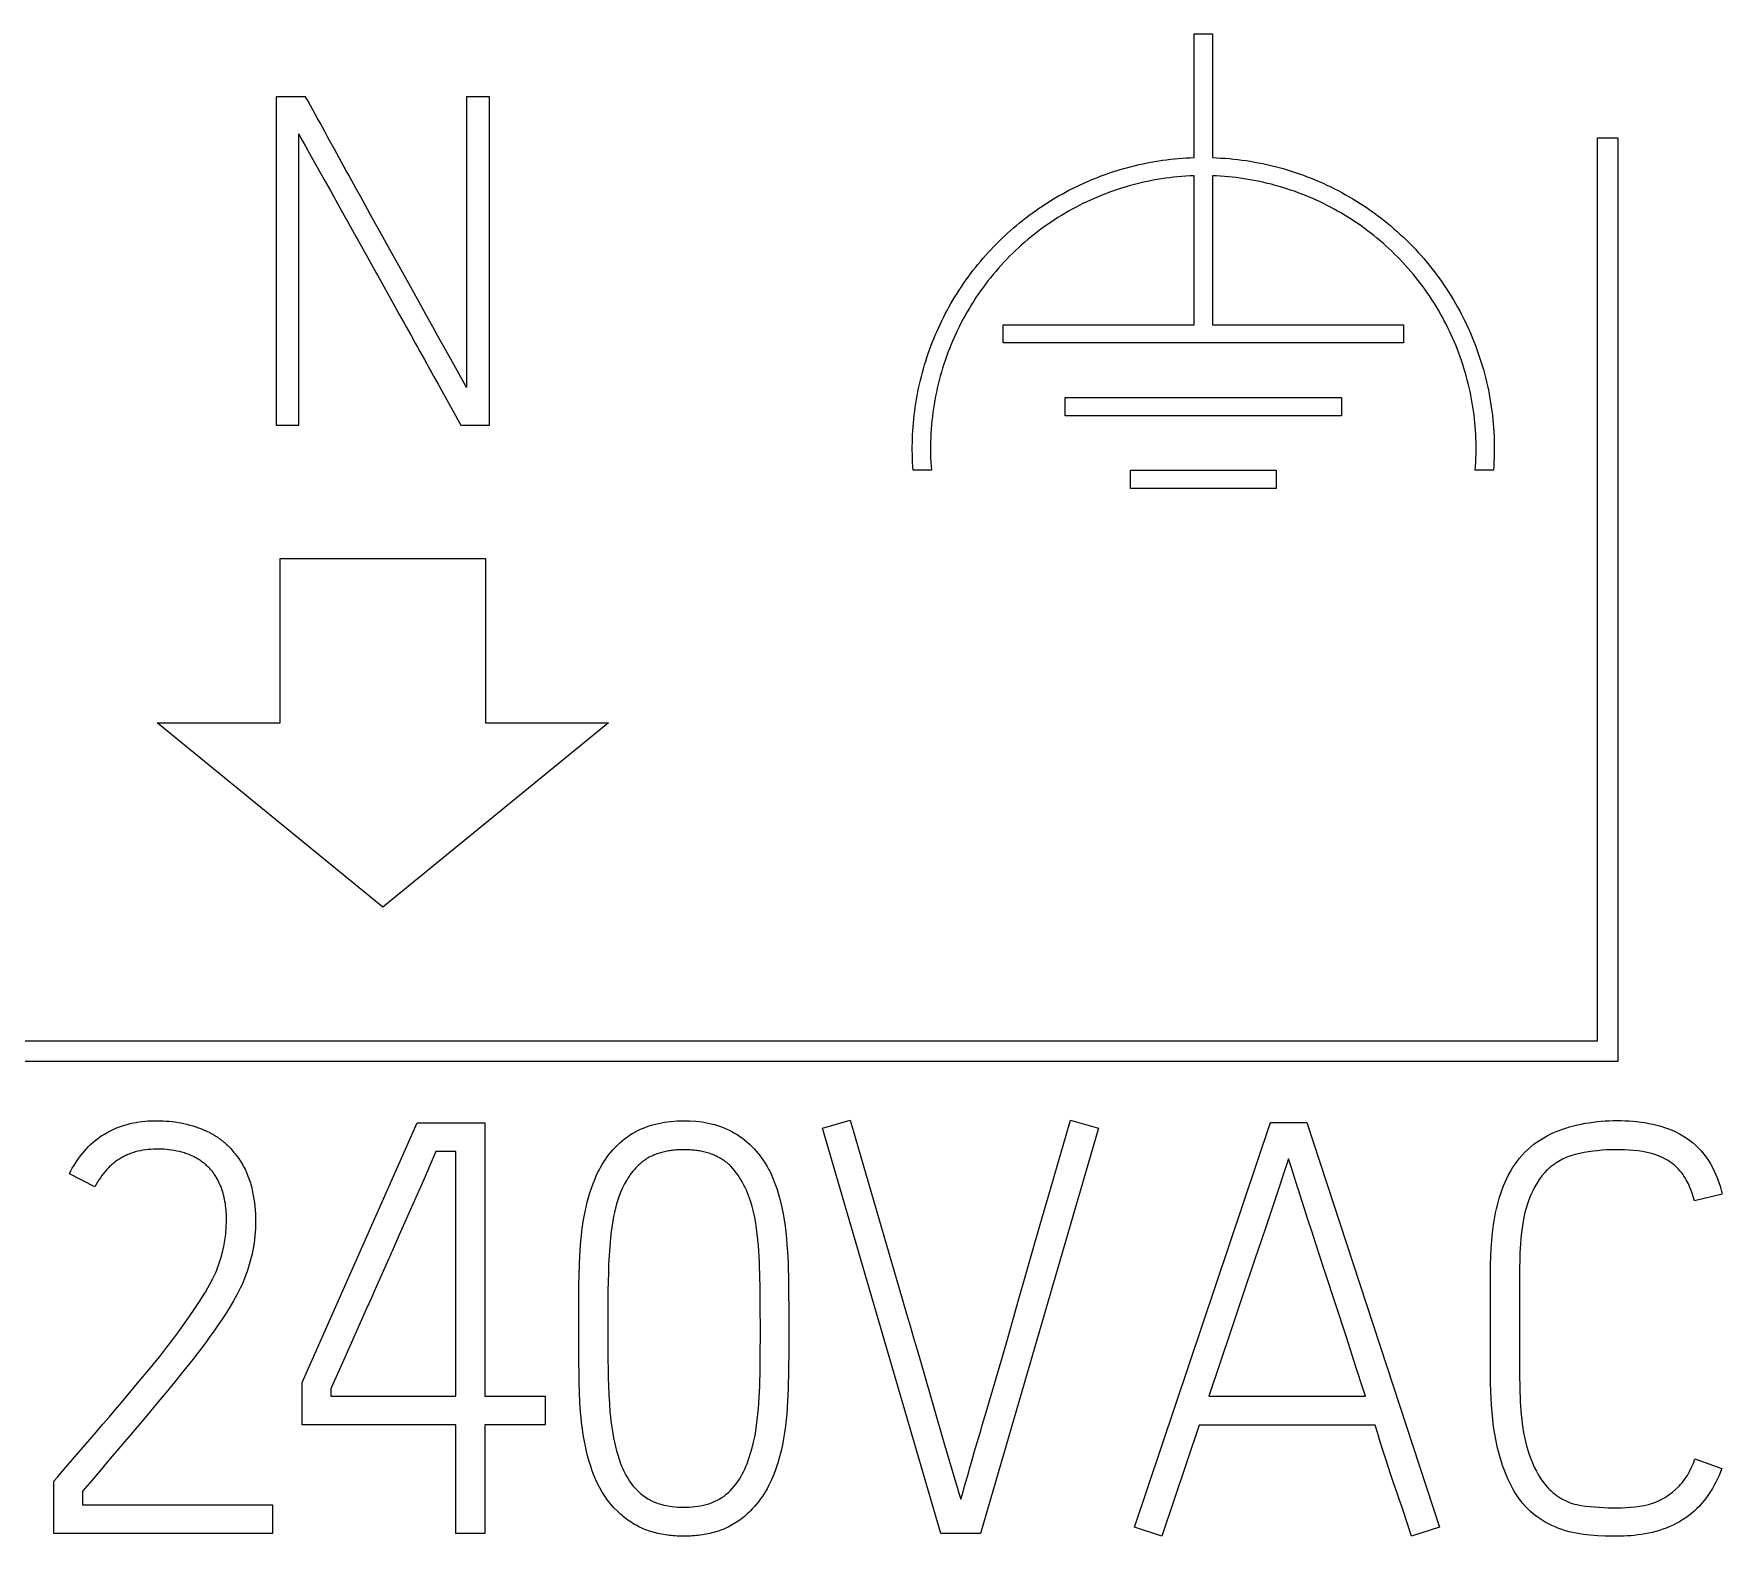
# Model space of a CAD drawing. Header units: inches. Extents: x 9000 to 22395, y 8106 to 17135.
# Drawn here: x 10262.38 to 10280.66, y 8469.82 to 8486.09 of the extents above; entities that cross this region are included whole.
import ezdxf

# ---------------------------------------------------------------- set-up
doc = ezdxf.new("R2010")
doc.units = ezdxf.units.IN
doc.header["$MEASUREMENT"] = 0
doc.layers.add('20000_FRONT_O', color=7, linetype='Continuous')
doc.layers.add('20500_FRONT_O_LABELING', color=7, linetype='Continuous')

# ---------------------------------------------------------------- blocks, each defined once
blk = doc.blocks.new('A$C21A67833')
at = {"layer": '20000_FRONT_O', "linetype": 'Continuous'}
for p, q in [((98.3545, 85.6106), (98.4432, 85.6106)), ((98.3545, 85.0072), (98.3545, 85.6106)), ((98.4432, 85.6106), (98.4432, 85.0072)), ((100.32, 85.1032), (100.42, 85.1032)), ((100.32, 80.7029), (100.32, 85.1032)), ((100.42, 85.1032), (100.42, 80.6029)), ((98.3545, 84.1924), (98.3545, 84.9185)), ((98.4432, 84.9185), (98.4432, 84.1924)), ((97.4238, 84.1924), (98.3545, 84.1924)), ((97.4238, 84.1038), (97.4238, 84.1924)), ((98.4432, 84.1924), (99.3739, 84.1924)), ((99.3739, 84.1924), (99.3739, 84.1038)), ((99.3739, 84.1038), (97.4238, 84.1038)), ((97.7252, 83.8378), (99.0725, 83.8378)), ((97.7252, 83.7492), (97.7252, 83.8378)), ((99.0725, 83.8378), (99.0725, 83.7492)), ((99.0725, 83.7492), (97.7252, 83.7492)), ((97.0735, 83.4833), (96.9846, 83.4833)), ((98.0443, 83.4833), (98.7534, 83.4833)), ((98.0443, 83.3946), (98.0443, 83.4833)), ((98.7534, 83.4833), (98.7534, 83.3946)), ((99.8131, 83.4833), (99.7242, 83.4833)), ((98.7534, 83.3946), (98.0443, 83.3946)), ((93.9, 83.0529), (94.9, 83.0529)), ((93.9, 82.2529), (93.9, 83.0529)), ((94.9, 83.0529), (94.9, 82.2529)), ((93.3, 82.2529), (93.9, 82.2529)), ((94.4, 81.3549), (93.3, 82.2529)), ((95.5, 82.2529), (94.4, 81.3549)), ((94.9, 82.2529), (95.5, 82.2529)), ((89.14, 80.7029), (100.32, 80.7029)), ((100.42, 80.6029), (89.04, 80.6029))]:
    blk.add_line(p, q, dxfattribs=at)
for points in [[(96.9846, 83.4833), (96.9833, 83.5026), (96.9822, 83.5219), (96.9814, 83.5412), (96.9809, 83.5605), (96.9806, 83.5798), (96.9806, 83.599), (96.9809, 83.6182), (96.9814, 83.6374), (96.9822, 83.6565), (96.9832, 83.6756), (96.9845, 83.6947), (96.986, 83.7138), (96.9878, 83.7329), (96.9899, 83.7519), (96.9922, 83.7709), (96.9948, 83.7899), (96.9976, 83.8088), (97.0007, 83.8278), (97.0041, 83.8467), (97.0077, 83.8655), (97.0116, 83.8844), (97.0157, 83.9032), (97.0201, 83.922), (97.0248, 83.9408), (97.0297, 83.9596), (97.0349, 83.9783), (97.0403, 83.9968), (97.046, 84.0153), (97.0519, 84.0336), (97.058, 84.0519), (97.0644, 84.07), (97.071, 84.088), (97.0779, 84.1059), (97.085, 84.1237), (97.0923, 84.1414), (97.0999, 84.159), (97.1077, 84.1765), (97.1157, 84.1939), (97.124, 84.2111), (97.1325, 84.2283), (97.1412, 84.2453), (97.1502, 84.2622), (97.1594, 84.2791), (97.1689, 84.2958), (97.1786, 84.3124), (97.1885, 84.3289), (97.1987, 84.3453), (97.2091, 84.3616), (97.2197, 84.3777), (97.2306, 84.3938), (97.2417, 84.4097), (97.253, 84.4254), (97.2645, 84.4409), (97.2762, 84.4563), (97.288, 84.4714), (97.3001, 84.4864), (97.3123, 84.5012), (97.3247, 84.5158), (97.3373, 84.5302), (97.3501, 84.5445), (97.3631, 84.5585), (97.3763, 84.5724), (97.3896, 84.5861), (97.4032, 84.5997), (97.4169, 84.613), (97.4308, 84.6262), (97.4449, 84.6392), (97.4592, 84.652), (97.4737, 84.6646), (97.4883, 84.6771), (97.5032, 84.6893), (97.5182, 84.7014), (97.5335, 84.7133), (97.5489, 84.725), (97.5645, 84.7365), (97.5803, 84.7478), (97.5961, 84.7589), (97.6121, 84.7697), (97.6282, 84.7803), (97.6445, 84.7906), (97.6608, 84.8007), (97.6773, 84.8106), (97.6938, 84.8203), (97.7105, 84.8297), (97.7273, 84.8389), (97.7443, 84.8478), (97.7613, 84.8565), (97.7785, 84.865), (97.7957, 84.8733), (97.8131, 84.8813), (97.8306, 84.8891), (97.8483, 84.8967), (97.866, 84.904), (97.8839, 84.9111), (97.9018, 84.918), (97.9199, 84.9246), (97.9381, 84.931), (97.9565, 84.9371), (97.9749, 84.9431), (97.9935, 84.9487), (98.0121, 84.9541), (98.0307, 84.9593), (98.0494, 84.9642), (98.0682, 84.9688), (98.087, 84.9732), (98.1058, 84.9773), (98.1247, 84.9812), (98.1436, 84.9847), (98.1626, 84.9881), (98.1816, 84.9912), (98.2006, 84.994), (98.2197, 84.9966), (98.2388, 84.9989), (98.258, 85.0009), (98.2772, 85.0027), (98.2965, 85.0042), (98.3158, 85.0055), (98.3351, 85.0065), (98.3545, 85.0072)], [(98.4432, 85.0072), (98.4639, 85.0064), (98.4847, 85.0053), (98.5053, 85.0039), (98.5259, 85.0022), (98.5464, 85.0002), (98.5669, 84.9979), (98.5873, 84.9953), (98.6077, 84.9924), (98.628, 84.9893), (98.6482, 84.9858), (98.6684, 84.982), (98.6885, 84.978), (98.7086, 84.9737), (98.7286, 84.969), (98.7485, 84.9641), (98.7684, 84.9589), (98.7882, 84.9534), (98.808, 84.9476), (98.8277, 84.9415), (98.8474, 84.9351), (98.8669, 84.9284), (98.8865, 84.9214), (98.9059, 84.9141), (98.9253, 84.9066), (98.9445, 84.8987), (98.9636, 84.8906), (98.9825, 84.8822), (99.0012, 84.8736), (99.0198, 84.8647), (99.0383, 84.8556), (99.0565, 84.8462), (99.0747, 84.8365), (99.0927, 84.8266), (99.1105, 84.8164), (99.1282, 84.806), (99.1457, 84.7953), (99.1631, 84.7844), (99.1803, 84.7732), (99.1974, 84.7617), (99.2143, 84.75), (99.231, 84.7381), (99.2476, 84.7258), (99.2641, 84.7134), (99.2804, 84.7006), (99.2965, 84.6876), (99.3125, 84.6744), (99.3283, 84.6609), (99.3439, 84.6471), (99.3592, 84.6332), (99.3744, 84.6191), (99.3892, 84.6048), (99.4039, 84.5903), (99.4183, 84.5756), (99.4325, 84.5607), (99.4464, 84.5456), (99.4602, 84.5304), (99.4737, 84.5149), (99.487, 84.4993), (99.5, 84.4834), (99.5128, 84.4674), (99.5254, 84.4512), (99.5378, 84.4348), (99.5499, 84.4182), (99.5618, 84.4014), (99.5735, 84.3844), (99.5849, 84.3672), (99.5961, 84.3498), (99.6071, 84.3323), (99.6179, 84.3145), (99.6283, 84.2966), (99.6386, 84.2785), (99.6485, 84.2603), (99.6581, 84.242), (99.6675, 84.2236), (99.6766, 84.2051), (99.6854, 84.1865), (99.6939, 84.1677), (99.7021, 84.1489), (99.7101, 84.13), (99.7178, 84.111), (99.7252, 84.0918), (99.7323, 84.0726), (99.7392, 84.0532), (99.7457, 84.0338), (99.752, 84.0142), (99.758, 83.9946), (99.7638, 83.9748), (99.7692, 83.955), (99.7744, 83.935), (99.7793, 83.9149), (99.7839, 83.8947), (99.7882, 83.8744), (99.7922, 83.854), (99.7959, 83.8336), (99.7994, 83.8131), (99.8025, 83.7926), (99.8053, 83.7721), (99.8078, 83.7516), (99.81, 83.7311), (99.8119, 83.7105), (99.8135, 83.6899), (99.8148, 83.6694), (99.8159, 83.6487), (99.8166, 83.6281), (99.817, 83.6075), (99.8171, 83.5868), (99.8169, 83.5662), (99.8164, 83.5455), (99.8156, 83.5248), (99.8145, 83.504), (99.8131, 83.4833)], [(98.3545, 84.9185), (98.3343, 84.9177), (98.3141, 84.9166), (98.294, 84.9151), (98.2739, 84.9134), (98.2539, 84.9113), (98.234, 84.909), (98.2141, 84.9064), (98.1943, 84.9034), (98.1746, 84.9002), (98.1549, 84.8967), (98.1352, 84.8929), (98.1157, 84.8888), (98.0962, 84.8843), (98.0767, 84.8796), (98.0573, 84.8746), (98.038, 84.8694), (98.0187, 84.8638), (97.9995, 84.8579), (97.9804, 84.8517), (97.9613, 84.8452), (97.9423, 84.8384), (97.9233, 84.8313), (97.9044, 84.8239), (97.8857, 84.8163), (97.8672, 84.8083), (97.8488, 84.8001), (97.8305, 84.7917), (97.8124, 84.783), (97.7945, 84.774), (97.7767, 84.7647), (97.7591, 84.7553), (97.7416, 84.7455), (97.7243, 84.7355), (97.7072, 84.7252), (97.6902, 84.7147), (97.6733, 84.7039), (97.6566, 84.6928), (97.6401, 84.6815), (97.6237, 84.67), (97.6075, 84.6581), (97.5914, 84.646), (97.5755, 84.6337), (97.5598, 84.6211), (97.5442, 84.6082), (97.5288, 84.5951), (97.5136, 84.5817), (97.4986, 84.5681), (97.4839, 84.5544), (97.4694, 84.5404), (97.4551, 84.5263), (97.4411, 84.5119), (97.4273, 84.4974), (97.4138, 84.4827), (97.4004, 84.4677), (97.3873, 84.4526), (97.3745, 84.4373), (97.3618, 84.4218), (97.3494, 84.4061), (97.3373, 84.3903), (97.3253, 84.3742), (97.3136, 84.3579), (97.3022, 84.3415), (97.2909, 84.3248), (97.2799, 84.3079), (97.2692, 84.2909), (97.2587, 84.2736), (97.2484, 84.2562), (97.2383, 84.2386), (97.2286, 84.2209), (97.2192, 84.2031), (97.21, 84.1851), (97.2012, 84.1671), (97.1926, 84.149), (97.1843, 84.1307), (97.1763, 84.1124), (97.1686, 84.0939), (97.1611, 84.0754), (97.154, 84.0567), (97.1471, 84.0379), (97.1405, 84.0191), (97.1342, 84.0001), (97.1281, 83.981), (97.1224, 83.9618), (97.1169, 83.9425), (97.1117, 83.9231), (97.1068, 83.9036), (97.1022, 83.884), (97.0979, 83.8642), (97.0939, 83.8444), (97.0901, 83.8245), (97.0867, 83.8046), (97.0836, 83.7846), (97.0808, 83.7646), (97.0783, 83.7446), (97.0761, 83.7246), (97.0742, 83.7046), (97.0726, 83.6846), (97.0713, 83.6645), (97.0703, 83.6445), (97.0697, 83.6244), (97.0693, 83.6043), (97.0692, 83.5841), (97.0695, 83.564), (97.07, 83.5438), (97.0709, 83.5237), (97.072, 83.5035), (97.0735, 83.4833)], [(99.7242, 83.4833), (99.7256, 83.5028), (99.7267, 83.5222), (99.7276, 83.5416), (99.7281, 83.561), (99.7284, 83.5804), (99.7284, 83.5997), (99.7281, 83.6191), (99.7276, 83.6383), (99.7267, 83.6576), (99.7256, 83.6769), (99.7242, 83.6961), (99.7225, 83.7153), (99.7205, 83.7344), (99.7183, 83.7536), (99.7158, 83.7727), (99.713, 83.7918), (99.7099, 83.8109), (99.7065, 83.8299), (99.7029, 83.849), (99.699, 83.868), (99.6948, 83.8869), (99.6903, 83.9059), (99.6855, 83.9248), (99.6804, 83.9437), (99.6751, 83.9624), (99.6695, 83.981), (99.6637, 83.9995), (99.6576, 84.0179), (99.6512, 84.0362), (99.6446, 84.0543), (99.6377, 84.0724), (99.6306, 84.0903), (99.6232, 84.1081), (99.6156, 84.1258), (99.6077, 84.1434), (99.5995, 84.1609), (99.5911, 84.1782), (99.5824, 84.1954), (99.5735, 84.2125), (99.5643, 84.2295), (99.5549, 84.2464), (99.5452, 84.2632), (99.5353, 84.2798), (99.5251, 84.2964), (99.5146, 84.3128), (99.5039, 84.3291), (99.4929, 84.3452), (99.4817, 84.3612), (99.4703, 84.377), (99.4587, 84.3925), (99.4469, 84.4079), (99.4348, 84.423), (99.4226, 84.438), (99.4102, 84.4528), (99.3975, 84.4674), (99.3847, 84.4818), (99.3717, 84.496), (99.3584, 84.51), (99.345, 84.5238), (99.3314, 84.5374), (99.3175, 84.5509), (99.3035, 84.5641), (99.2892, 84.5771), (99.2748, 84.59), (99.2601, 84.6026), (99.2452, 84.6151), (99.2302, 84.6273), (99.2149, 84.6394), (99.1994, 84.6512), (99.1837, 84.6629), (99.1679, 84.6743), (99.1519, 84.6854), (99.1358, 84.6963), (99.1196, 84.7069), (99.1033, 84.7173), (99.0868, 84.7274), (99.0702, 84.7373), (99.0535, 84.7469), (99.0366, 84.7563), (99.0196, 84.7654), (99.0025, 84.7743), (98.9853, 84.7829), (98.9679, 84.7913), (98.9504, 84.7994), (98.9328, 84.8073), (98.9151, 84.8149), (98.8972, 84.8223), (98.8792, 84.8295), (98.8611, 84.8363), (98.8428, 84.8429), (98.8244, 84.8493), (98.8059, 84.8554), (98.7872, 84.8613), (98.7685, 84.8668), (98.7498, 84.8721), (98.731, 84.8771), (98.7121, 84.8818), (98.6932, 84.8863), (98.6743, 84.8904), (98.6553, 84.8943), (98.6362, 84.8979), (98.6171, 84.9012), (98.598, 84.9043), (98.5788, 84.907), (98.5596, 84.9095), (98.5403, 84.9117), (98.5209, 84.9136), (98.5016, 84.9153), (98.4821, 84.9166), (98.4627, 84.9177), (98.4432, 84.9185)]]:
    blk.add_lwpolyline(points, dxfattribs=at)
at = {"layer": '20500_FRONT_O_LABELING', "linetype": 'Continuous'}
for p, q in [((94.0239, 85.3029), (93.8796, 85.3029)), ((93.8796, 85.3029), (93.8796, 83.7029)), ((94.9204, 85.3029), (94.8073, 85.3029)), ((94.8073, 85.3029), (94.8073, 83.8872)), ((94.9204, 83.7029), (94.9204, 85.3029)), ((93.9904, 83.7029), (93.9904, 85.1231)), ((94.146, 84.8429), (94.1907, 84.763)), ((94.1907, 84.763), (94.2241, 84.703)), ((94.3504, 84.7107), (94.327, 84.753)), ((94.3854, 84.6473), (94.3504, 84.7107)), ((94.4439, 84.5417), (94.3854, 84.6473)), ((94.3018, 84.5629), (94.3687, 84.4429)), ((94.4791, 84.4783), (94.4439, 84.5417)), ((94.3687, 84.4429), (94.3799, 84.4229)), ((94.5261, 84.394), (94.4791, 84.4783)), ((94.3799, 84.4229), (94.4467, 84.303)), ((94.5847, 84.2884), (94.5261, 84.394)), ((94.4467, 84.303), (94.4802, 84.243)), ((94.6667, 84.1406), (94.6432, 84.1828)), ((94.7373, 84.014), (94.6667, 84.1406)), ((94.6694, 83.9029), (94.7807, 83.7029)), ((93.8796, 83.7029), (93.9904, 83.7029)), ((94.7807, 83.7029), (94.9204, 83.7029)), ((94.0072, 79.0379), (94.5675, 80.3029)), ((94.5675, 80.3029), (94.8975, 80.3029)), ((94.8975, 80.3029), (94.8975, 78.9713)), ((96.5427, 80.2777), (96.6785, 80.3167)), ((97.1197, 78.3029), (96.5427, 80.2777)), ((96.6785, 80.3167), (96.9308, 79.4455)), ((97.8881, 80.2777), (97.3136, 78.3029)), ((97.7271, 80.2318), (97.752, 80.3167)), ((97.752, 80.3167), (97.8881, 80.2777)), ((98.0629, 78.3333), (98.7256, 80.3057)), ((98.7256, 80.3057), (98.9032, 80.3057)), ((98.9032, 80.3057), (99.5497, 78.3333)), ((94.659, 80.1643), (94.6244, 80.0845)), ((94.7561, 80.1643), (94.659, 80.1643)), ((94.7561, 78.9713), (94.7561, 80.1643)), ((97.696, 80.1258), (97.7271, 80.2318)), ((94.6205, 80.0757), (94.6012, 80.0314)), ((94.6244, 80.0845), (94.6205, 80.0757)), ((97.665, 80.0197), (97.696, 80.1258)), ((98.7968, 80.0742), (98.7611, 79.9665)), ((98.8146, 80.1281), (98.7968, 80.0742)), ((98.8275, 80.0884), (98.8146, 80.1281)), ((92.997, 79.992), (92.8723, 80.0558)), ((94.6012, 80.0314), (94.4804, 79.7573)), ((97.6342, 79.9135), (97.665, 80.0197)), ((97.6035, 79.8074), (97.6342, 79.9135)), ((98.7432, 79.9126), (98.7252, 79.8588)), ((98.7611, 79.9665), (98.7432, 79.9126)), ((98.909, 79.8331), (98.8629, 79.977)), ((100.928, 79.9558), (100.7922, 79.9229)), ((98.7252, 79.8588), (98.7071, 79.805)), ((98.9275, 79.7756), (98.909, 79.8331)), ((97.5729, 79.7011), (97.6035, 79.8074)), ((98.7071, 79.805), (98.6798, 79.7244)), ((98.9461, 79.7181), (98.9275, 79.7756)), ((97.5303, 79.5524), (97.5729, 79.7011)), ((98.9837, 79.6033), (98.9461, 79.7181)), ((94.4295, 79.6425), (94.3629, 79.4924)), ((94.4334, 79.6514), (94.4295, 79.6425)), ((98.9931, 79.5746), (98.9837, 79.6033)), ((97.4999, 79.4461), (97.5303, 79.5524)), ((99.0964, 79.2588), (98.9931, 79.5746)), ((99.7991, 79.3796), (99.7985, 79.4963)), ((96.3776, 79.4958), (96.3785, 79.3738)), ((96.9308, 79.4455), (96.9526, 79.3728)), ((97.4454, 79.2548), (97.4999, 79.4461)), ((98.5885, 79.4557), (98.5341, 79.2943)), ((94.3273, 79.4131), (94.2016, 79.1307)), ((96.24, 79.3223), (96.2399, 79.3773)), ((96.9526, 79.3728), (96.9699, 79.3146)), ((99.7991, 79.0684), (99.7991, 79.3796)), ((96.24, 79.2674), (96.24, 79.3223)), ((96.9699, 79.3146), (96.9871, 79.2563)), ((96.9871, 79.2563), (97.0041, 79.1981)), ((97.4211, 79.1698), (97.4454, 79.2548)), ((98.5341, 79.2943), (98.4261, 78.9713)), ((99.143, 79.1151), (99.0964, 79.2588)), ((97.0041, 79.1981), (97.0168, 79.1543)), ((97.3407, 78.8939), (97.4211, 79.1698)), ((94.0072, 78.8327), (94.0072, 79.0379)), ((94.1458, 79.0075), (94.1458, 78.9713)), ((94.1458, 78.9713), (94.7561, 78.9713)), ((94.8975, 78.9713), (95.1917, 78.9713)), ((95.1917, 78.9713), (95.1917, 78.8327)), ((98.4261, 78.9713), (99.1892, 78.9713)), ((92.9085, 78.6868), (92.9715, 78.7598)), ((94.7561, 78.8327), (94.0072, 78.8327)), ((94.7561, 78.3029), (94.7561, 78.8327)), ((95.1917, 78.8327), (94.8975, 78.8327)), ((94.8975, 78.8327), (94.8975, 78.3029)), ((98.379, 78.8299), (98.1961, 78.289)), ((99.2364, 78.8299), (98.379, 78.8299)), ((99.2489, 78.7896), (99.2364, 78.8299)), ((99.2615, 78.7494), (99.2489, 78.7896)), ((97.1347, 78.7459), (97.1729, 78.6148)), ((97.2719, 78.6607), (97.2842, 78.7031)), ((97.2842, 78.7031), (97.2967, 78.7455)), ((99.2742, 78.7092), (99.2615, 78.7494)), ((99.2871, 78.669), (99.2742, 78.7092)), ((97.1729, 78.6148), (97.1989, 78.5275)), ((97.2537, 78.5969), (97.2597, 78.6181)), ((97.2597, 78.6181), (97.2719, 78.6607)), ((99.3001, 78.6289), (99.2871, 78.669)), ((99.3132, 78.5888), (99.3001, 78.6289)), ((100.7951, 78.6661), (100.9255, 78.619)), ((92.7971, 78.558), (92.8138, 78.5775)), ((92.7971, 78.3029), (92.7971, 78.558)), ((97.1989, 78.5275), (97.2076, 78.4984)), ((99.3264, 78.5488), (99.3132, 78.5888)), ((99.3398, 78.5088), (99.3264, 78.5488)), ((92.9361, 78.5081), (92.9361, 78.4414)), ((92.9361, 78.4414), (93.8625, 78.4414)), ((93.8625, 78.4414), (93.8625, 78.3029)), ((93.8625, 78.3029), (92.7971, 78.3029)), ((94.8975, 78.3029), (94.7561, 78.3029)), ((97.3136, 78.3029), (97.1197, 78.3029)), ((98.1961, 78.289), (98.0629, 78.3333)), ((99.5497, 78.3333), (99.4139, 78.289))]:
    blk.add_line(p, q, dxfattribs=at)
for points in [[(94.0588, 85.2394), (94.0355, 85.2817), (94.0239, 85.3029)], [(94.1171, 85.1337), (94.0938, 85.176), (94.0822, 85.1971), (94.0705, 85.2183), (94.0588, 85.2394)], [(93.9904, 85.1231), (94.0009, 85.1027), (94.0118, 85.0826), (94.0228, 85.0626), (94.034, 85.0426), (94.0677, 84.9828)], [(94.1637, 85.0491), (94.1404, 85.0914), (94.1288, 85.1125), (94.1171, 85.1337)], [(94.2221, 84.9433), (94.1987, 84.9856), (94.1871, 85.0068), (94.1754, 85.0279), (94.1637, 85.0491)], [(94.0677, 84.9828), (94.1013, 84.9228), (94.1125, 84.9029), (94.1237, 84.8829), (94.146, 84.8429)], [(94.292, 84.8165), (94.2687, 84.8587), (94.257, 84.8799), (94.2454, 84.901), (94.2337, 84.9222), (94.2221, 84.9433)], [(94.327, 84.753), (94.3037, 84.7953), (94.292, 84.8165)], [(94.2241, 84.703), (94.2685, 84.623), (94.2796, 84.6029), (94.3018, 84.5629)], [(94.6432, 84.1828), (94.6081, 84.2461), (94.5847, 84.2884)], [(94.4802, 84.243), (94.5024, 84.203), (94.5136, 84.183), (94.5247, 84.163), (94.5358, 84.143), (94.5581, 84.1029)], [(94.5581, 84.1029), (94.5692, 84.0829), (94.5803, 84.0629), (94.5915, 84.0429), (94.6026, 84.0229), (94.6137, 84.0029), (94.6249, 83.9829), (94.636, 83.9629), (94.6471, 83.9429), (94.6582, 83.9229), (94.6694, 83.9029)], [(94.8073, 83.8872), (94.7958, 83.9084), (94.7373, 84.014)], [(92.8723, 80.0558), (92.8791, 80.0689), (92.8863, 80.0819), (92.8937, 80.0946), (92.9015, 80.1071), (92.9096, 80.1194), (92.9181, 80.1315), (92.9269, 80.1433), (92.936, 80.1548), (92.9454, 80.166), (92.9552, 80.1769), (92.9654, 80.1875), (92.9759, 80.1977), (92.9868, 80.2076), (92.998, 80.217), (93.0096, 80.2261), (93.0215, 80.2347), (93.0337, 80.2429), (93.0462, 80.2507), (93.059, 80.258), (93.072, 80.2648), (93.0852, 80.2712), (93.0987, 80.2771), (93.1124, 80.2826), (93.1262, 80.2876), (93.1402, 80.2922), (93.1543, 80.2962), (93.1686, 80.2998), (93.1829, 80.303), (93.1974, 80.3057), (93.2119, 80.308), (93.2264, 80.31), (93.241, 80.3115), (93.2557, 80.3127), (93.2704, 80.3135), (93.2851, 80.3139), (93.2997, 80.314), (93.3144, 80.3138), (93.3291, 80.3133), (93.3438, 80.3124), (93.3584, 80.3113), (93.3729, 80.3098), (93.3875, 80.308), (93.402, 80.3058), (93.4165, 80.3032), (93.4309, 80.3002), (93.4452, 80.2968), (93.4595, 80.293), (93.4737, 80.2888), (93.4878, 80.2842), (93.5017, 80.2793), (93.5155, 80.274), (93.5292, 80.2683), (93.5428, 80.2622), (93.5562, 80.2557)], [(93.5562, 80.2557), (93.5598, 80.2538), (93.5635, 80.2518), (93.5672, 80.2498), (93.5708, 80.2478), (93.5744, 80.2457), (93.578, 80.2436), (93.5816, 80.2414), (93.5851, 80.2392), (93.5886, 80.237), (93.5921, 80.2348), (93.5956, 80.2325), (93.599, 80.2301), (93.6024, 80.2277), (93.6058, 80.2253), (93.6091, 80.2229), (93.6125, 80.2204), (93.6158, 80.2178), (93.619, 80.2152), (93.6222, 80.2126), (93.6254, 80.2099), (93.6286, 80.2072), (93.6317, 80.2045), (93.6348, 80.2017), (93.6378, 80.1988)], [(95.4343, 80.031), (95.4403, 80.0452), (95.4467, 80.0592), (95.4536, 80.0729), (95.4608, 80.0865), (95.4685, 80.0998), (95.4766, 80.1128), (95.4851, 80.1255), (95.494, 80.138), (95.5032, 80.1501), (95.5129, 80.1619), (95.5229, 80.1734), (95.5333, 80.1845), (95.544, 80.1952), (95.5551, 80.2056), (95.5666, 80.2155), (95.5784, 80.225), (95.5905, 80.2341), (95.603, 80.2427), (95.6158, 80.2508), (95.6289, 80.2585), (95.6424, 80.2656), (95.6561, 80.2723), (95.6702, 80.2784), (95.6845, 80.2839), (95.6989, 80.2889), (95.7136, 80.2934), (95.7284, 80.2975), (95.7433, 80.301), (95.7583, 80.3041), (95.7734, 80.3067), (95.8037, 80.3106), (95.8341, 80.313), (95.8646, 80.3139), (95.8951, 80.3134), (95.9256, 80.3114), (95.9559, 80.3078), (95.971, 80.3053), (95.986, 80.3024), (96.0009, 80.2991), (96.0158, 80.2953), (96.0305, 80.2909), (96.0451, 80.286), (96.0594, 80.2806), (96.0736, 80.2748), (96.0875, 80.2684), (96.1012, 80.2614), (96.1146, 80.254), (96.1277, 80.2461), (96.1404, 80.2377), (96.1528, 80.2288), (96.1648, 80.2195), (96.1765, 80.2096), (96.1878, 80.1994), (96.1988, 80.1887), (96.2093, 80.1776), (96.2196, 80.1662), (96.2294, 80.1545), (96.2389, 80.1424), (96.2479, 80.13), (96.2566, 80.1174), (96.2649, 80.1045), (96.2727, 80.0914), (96.2801, 80.078), (96.2871, 80.0644), (96.2937, 80.0506), (96.3, 80.0366), (96.3113, 80.0082), (96.3213, 79.9792), (96.3302, 79.9499), (96.338, 79.9205), (96.3449, 79.8908), (96.3508, 79.8609), (96.3558, 79.8308), (96.3602, 79.8005), (96.3639, 79.7701), (96.3671, 79.7396), (96.3697, 79.7092), (96.3719, 79.6787), (96.3736, 79.6482), (96.375, 79.6178), (96.376, 79.5873), (96.3767, 79.5568), (96.3772, 79.5263), (96.3776, 79.4958)], [(99.7985, 79.4963), (99.7985, 79.5352), (99.7986, 79.574), (99.7991, 79.6129), (99.8, 79.6518), (99.8017, 79.6908), (99.8044, 79.7297), (99.8081, 79.7686), (99.8132, 79.8074), (99.8162, 79.8267), (99.8196, 79.8459), (99.8234, 79.8651), (99.8275, 79.8842), (99.8321, 79.9031), (99.8371, 79.922), (99.8425, 79.9408), (99.8485, 79.9594), (99.855, 79.9779), (99.8621, 79.9962), (99.8697, 80.0143), (99.8779, 80.0322), (99.8868, 80.0497), (99.8962, 80.0669), (99.9062, 80.0837), (99.9169, 80.1), (99.9282, 80.1159), (99.9402, 80.1312), (99.9529, 80.146), (99.9662, 80.1603), (99.9802, 80.1738), (99.9949, 80.1867), (100.0101, 80.1989), (100.0258, 80.2103), (100.042, 80.2211), (100.0586, 80.2312), (100.0756, 80.2406), (100.093, 80.2494), (100.1108, 80.2575), (100.1288, 80.265), (100.1471, 80.2719), (100.1656, 80.2782), (100.1844, 80.2839), (100.2033, 80.2891), (100.2223, 80.2936), (100.2415, 80.2976), (100.2607, 80.3012), (100.2799, 80.3043), (100.2992, 80.307), (100.3186, 80.3093), (100.3379, 80.3112), (100.3573, 80.3127), (100.3768, 80.3137), (100.3962, 80.3143), (100.4156, 80.3145), (100.435, 80.3143), (100.4545, 80.3137), (100.4739, 80.3127), (100.4932, 80.3113), (100.5126, 80.3095), (100.5319, 80.3073), (100.5512, 80.3044), (100.5706, 80.3011), (100.5899, 80.297), (100.6091, 80.2924), (100.6281, 80.2871), (100.6469, 80.2811), (100.6655, 80.2745), (100.6837, 80.2671), (100.7016, 80.2591), (100.7191, 80.2502), (100.7361, 80.2406), (100.7526, 80.2303), (100.7686, 80.2191), (100.7839, 80.2071), (100.7986, 80.1943), (100.8125, 80.1808), (100.8257, 80.1665), (100.8382, 80.1515), (100.8499, 80.1359), (100.8609, 80.1197), (100.8712, 80.103), (100.8807, 80.0858), (100.8896, 80.0682), (100.8977, 80.0501), (100.9051, 80.0318), (100.9119, 80.0131), (100.9179, 79.9942), (100.9233, 79.9751), (100.928, 79.9558)], [(93.5769, 80.0558), (93.573, 80.061), (93.5691, 80.0661), (93.565, 80.071), (93.5608, 80.0759), (93.5565, 80.0806), (93.5521, 80.0852), (93.5476, 80.0897), (93.543, 80.0941), (93.5383, 80.0984), (93.5334, 80.1025), (93.5285, 80.1066), (93.5235, 80.1105), (93.5184, 80.1143), (93.5132, 80.118), (93.5079, 80.1215), (93.5026, 80.125), (93.4971, 80.1283), (93.4916, 80.1315), (93.486, 80.1346), (93.4804, 80.1375), (93.4746, 80.1404), (93.4688, 80.1431), (93.463, 80.1457), (93.4571, 80.1481), (93.4511, 80.1505), (93.4451, 80.1527), (93.439, 80.1548), (93.4329, 80.1567), (93.4206, 80.1603), (93.4082, 80.1635), (93.3958, 80.1663), (93.3833, 80.1687), (93.3707, 80.1708), (93.358, 80.1724), (93.3453, 80.1737), (93.3326, 80.1746), (93.3199, 80.1752), (93.3071, 80.1755), (93.2944, 80.1754), (93.2816, 80.1751), (93.2688, 80.1744), (93.2561, 80.1734), (93.2434, 80.1719), (93.2308, 80.17), (93.2183, 80.1677), (93.2058, 80.1648), (93.1935, 80.1616), (93.1874, 80.1598), (93.1814, 80.1579), (93.1753, 80.1558), (93.1694, 80.1537), (93.1635, 80.1514), (93.1576, 80.149), (93.1518, 80.1465), (93.146, 80.1439), (93.1403, 80.1411), (93.1347, 80.1382), (93.1291, 80.1352), (93.1236, 80.1321), (93.1182, 80.1289), (93.1129, 80.1255), (93.1076, 80.122), (93.1024, 80.1184), (93.0973, 80.1147), (93.0923, 80.1108), (93.0873, 80.1069), (93.0825, 80.1028), (93.0777, 80.0987), (93.073, 80.0944), (93.0684, 80.09), (93.0639, 80.0855), (93.0595, 80.081), (93.0551, 80.0763), (93.0466, 80.0667), (93.0385, 80.0569), (93.0308, 80.0467), (93.0233, 80.0362), (93.0162, 80.0255), (93.0095, 80.0145), (93.0031, 80.0033), (92.997, 79.992)], [(93.6378, 80.1988), (93.6443, 80.1925), (93.6506, 80.1861), (93.6568, 80.1796), (93.6629, 80.1729), (93.6688, 80.1662), (93.6746, 80.1594), (93.6803, 80.1524), (93.6858, 80.1454), (93.6912, 80.1382), (93.6964, 80.1309), (93.7014, 80.1236), (93.7064, 80.1161), (93.7111, 80.1086), (93.7157, 80.1009), (93.7201, 80.0931), (93.7243, 80.0852), (93.7284, 80.0772), (93.7323, 80.0692), (93.736, 80.061), (93.7395, 80.0527), (93.7428, 80.0444), (93.746, 80.036), (93.749, 80.0275), (93.7518, 80.019), (93.7544, 80.0105), (93.7569, 80.0018), (93.7593, 79.9932), (93.7615, 79.9845), (93.7635, 79.9758), (93.7654, 79.967), (93.7672, 79.9582), (93.7688, 79.9494), (93.7717, 79.9317), (93.7741, 79.914), (93.7761, 79.8962), (93.7776, 79.8784), (93.7787, 79.8606), (93.7794, 79.8427), (93.7796, 79.8249), (93.7795, 79.807), (93.7789, 79.7892), (93.7778, 79.7714), (93.7764, 79.7536), (93.7745, 79.7358), (93.7722, 79.7181), (93.7694, 79.7004), (93.7663, 79.6828), (93.7627, 79.6653), (93.7587, 79.6479), (93.7542, 79.6305), (93.7493, 79.6132), (93.744, 79.5961), (93.7383, 79.579), (93.7321, 79.5621)], [(96.0958, 80.092), (96.091, 80.0966), (96.0861, 80.1011), (96.0811, 80.1055), (96.0761, 80.1097), (96.0709, 80.1137), (96.0656, 80.1176), (96.0602, 80.1214), (96.0547, 80.125), (96.0492, 80.1285), (96.0435, 80.1319), (96.0377, 80.1351), (96.0318, 80.1381), (96.0259, 80.1411), (96.0198, 80.1439), (96.0137, 80.1465), (96.0076, 80.149), (96.0014, 80.1513), (95.9951, 80.1535), (95.9888, 80.1556), (95.9825, 80.1575), (95.9762, 80.1593), (95.9698, 80.161), (95.9633, 80.1625), (95.9569, 80.1639), (95.9504, 80.1652), (95.9439, 80.1664), (95.9373, 80.1674), (95.9307, 80.1684), (95.9241, 80.1692), (95.9176, 80.17), (95.911, 80.1706), (95.9044, 80.1711), (95.8978, 80.1716), (95.8912, 80.1719), (95.8847, 80.1722), (95.8781, 80.1723), (95.8715, 80.1724), (95.865, 80.1724), (95.8584, 80.1723), (95.8519, 80.1722), (95.8453, 80.1719), (95.8388, 80.1716), (95.8322, 80.1712), (95.8257, 80.1707), (95.8191, 80.1701), (95.8126, 80.1694), (95.806, 80.1686), (95.7995, 80.1677), (95.793, 80.1666), (95.7865, 80.1655), (95.7799, 80.1642), (95.7734, 80.1628), (95.7669, 80.1613), (95.7605, 80.1597), (95.7541, 80.1579), (95.7477, 80.156), (95.7414, 80.154), (95.7352, 80.1519), (95.729, 80.1496), (95.7229, 80.1471), (95.7168, 80.1445), (95.7108, 80.1418), (95.7048, 80.1389), (95.6989, 80.1358), (95.6931, 80.1326), (95.6873, 80.1292), (95.6817, 80.1256), (95.6762, 80.1219), (95.6707, 80.1181), (95.6654, 80.1141), (95.6603, 80.11), (95.6552, 80.1057), (95.6502, 80.1013), (95.6454, 80.0967), (95.6407, 80.092)], [(100.7922, 79.9229), (100.7867, 79.9443), (100.78, 79.9654), (100.7723, 79.986), (100.7633, 80.0061), (100.7531, 80.0255), (100.7476, 80.0349), (100.7417, 80.044), (100.7354, 80.053), (100.7289, 80.0616), (100.722, 80.07), (100.7147, 80.0781), (100.707, 80.0859), (100.699, 80.0934), (100.6907, 80.1005), (100.682, 80.1073), (100.673, 80.1136), (100.6638, 80.1195), (100.6544, 80.125), (100.6447, 80.1302), (100.6348, 80.1349), (100.6248, 80.1393), (100.6042, 80.1471), (100.5831, 80.1536), (100.5616, 80.159), (100.5399, 80.1633), (100.518, 80.1666), (100.4962, 80.1691), (100.4743, 80.1709), (100.4524, 80.1721), (100.4304, 80.1727), (100.4084, 80.1728), (100.3864, 80.1723), (100.3644, 80.1713), (100.3424, 80.1697), (100.3205, 80.1677), (100.2986, 80.1652), (100.2768, 80.1622), (100.255, 80.1588), (100.2333, 80.1546), (100.2119, 80.1495), (100.1909, 80.1432), (100.1704, 80.1355), (100.1503, 80.1264), (100.1309, 80.1158), (100.1215, 80.1101), (100.1124, 80.104), (100.1035, 80.0976), (100.0948, 80.0909), (100.0865, 80.0839), (100.0784, 80.0766), (100.0706, 80.069), (100.0631, 80.0611), (100.0489, 80.0445), (100.0358, 80.0269), (100.0237, 80.0085), (100.0127, 79.9894), (100.0026, 79.9697), (99.9936, 79.9495), (99.9855, 79.9289), (99.9784, 79.9081), (99.972, 79.8871), (99.9665, 79.8659), (99.9616, 79.8446), (99.9575, 79.8231), (99.9539, 79.8016), (99.9509, 79.7799), (99.9483, 79.7581), (99.9462, 79.7362), (99.9445, 79.7143), (99.9431, 79.6924), (99.9421, 79.6704), (99.9414, 79.6485), (99.9409, 79.6265), (99.9407, 79.6046), (99.9405, 79.5826), (99.9406, 79.4948)], [(95.6407, 80.092), (95.6332, 80.0843), (95.626, 80.0764), (95.6191, 80.0682), (95.6125, 80.0599), (95.6062, 80.0514), (95.6, 80.0428), (95.5942, 80.034), (95.5886, 80.025), (95.5782, 80.0066), (95.5687, 79.9876), (95.5601, 79.9682), (95.5525, 79.9485), (95.5457, 79.9284), (95.5396, 79.9081), (95.5342, 79.8877), (95.5293, 79.8671), (95.5249, 79.8464), (95.5211, 79.8256), (95.5177, 79.8046), (95.5147, 79.7836), (95.512, 79.7625), (95.5097, 79.7414), (95.5058, 79.6991), (95.5029, 79.6568), (95.5007, 79.6144), (95.4991, 79.572), (95.4981, 79.5296), (95.4974, 79.4872), (95.497, 79.4447), (95.4963, 79.3174)], [(96.2399, 79.3773), (96.2397, 79.4047), (96.2395, 79.4322), (96.2392, 79.4597), (96.2388, 79.4871), (96.2383, 79.5145), (96.2377, 79.542), (96.2371, 79.5694), (96.2363, 79.5968), (96.2352, 79.6242), (96.234, 79.6516), (96.2324, 79.6789), (96.2304, 79.7062), (96.228, 79.7335), (96.2251, 79.7607), (96.2215, 79.7879), (96.2174, 79.815), (96.2125, 79.8421), (96.2067, 79.8692), (96.1998, 79.8962), (96.1917, 79.9229), (96.1824, 79.9493), (96.1773, 79.9623), (96.1718, 79.9752), (96.166, 79.9879), (96.1597, 80.0004), (96.1532, 80.0127), (96.1462, 80.0248), (96.1388, 80.0367), (96.1311, 80.0483), (96.1229, 80.0597), (96.1143, 80.0708), (96.1053, 80.0815), (96.0958, 80.092)], [(98.8629, 79.977), (98.8604, 79.9849), (98.8275, 80.0884)], [(93.5988, 79.6092), (93.6023, 79.6192), (93.6057, 79.6293), (93.6088, 79.6393), (93.6118, 79.6494), (93.6147, 79.6596), (93.6174, 79.6697), (93.6199, 79.6799), (93.6222, 79.6901), (93.6244, 79.7004), (93.6264, 79.7106), (93.6283, 79.7209), (93.63, 79.7313), (93.6315, 79.7416), (93.6329, 79.752), (93.6341, 79.7624), (93.6351, 79.7728), (93.636, 79.7833), (93.6367, 79.7938), (93.6372, 79.8043), (93.6376, 79.8148), (93.6378, 79.8254), (93.6378, 79.836), (93.6377, 79.8466), (93.6374, 79.8572), (93.6368, 79.8678), (93.636, 79.8784), (93.6351, 79.8889), (93.6338, 79.8994), (93.6324, 79.9099), (93.6307, 79.9203), (93.6287, 79.9306), (93.6265, 79.9409), (93.6241, 79.9511), (93.6213, 79.9612), (93.6183, 79.9712), (93.6149, 79.9811), (93.6113, 79.9909), (93.6074, 80.0006), (93.6031, 80.0102), (93.5985, 80.0196), (93.5961, 80.0243), (93.5936, 80.0289), (93.5911, 80.0335), (93.5884, 80.038), (93.5856, 80.0425), (93.5828, 80.047), (93.5799, 80.0514), (93.5769, 80.0558)], [(95.3551, 79.2278), (95.3549, 79.2756), (95.3547, 79.3234), (95.3546, 79.3713), (95.3548, 79.4191), (95.3552, 79.4669), (95.3559, 79.5146), (95.357, 79.5624), (95.3585, 79.61), (95.3605, 79.6576), (95.3635, 79.7051), (95.3655, 79.7288), (95.3678, 79.7524), (95.3705, 79.776), (95.3736, 79.7995), (95.3772, 79.823), (95.3812, 79.8464), (95.3857, 79.8697), (95.3908, 79.893), (95.3964, 79.9162), (95.4027, 79.9393), (95.4095, 79.9624), (95.4171, 79.9854), (95.4253, 80.0082), (95.4343, 80.031)], [(94.4804, 79.7573), (94.4452, 79.6778), (94.4413, 79.669), (94.4334, 79.6514)], [(98.6798, 79.7244), (98.6523, 79.6438), (98.5885, 79.4557)], [(92.9715, 78.7598), (93.0029, 78.7964), (93.0343, 78.833), (93.0656, 78.8697), (93.0969, 78.9064), (93.1281, 78.9431), (93.1592, 78.9799), (93.1903, 79.0168), (93.2213, 79.0537), (93.2522, 79.0907), (93.2828, 79.1279), (93.3129, 79.1655), (93.3427, 79.2034), (93.372, 79.2416), (93.4007, 79.2802), (93.429, 79.3191), (93.4566, 79.3583), (93.4836, 79.398), (93.5098, 79.4382), (93.5226, 79.4586), (93.5351, 79.479), (93.5473, 79.4997), (93.559, 79.5207), (93.5702, 79.5421), (93.5806, 79.5639), (93.5855, 79.575), (93.5902, 79.5862), (93.5946, 79.5977), (93.5988, 79.6092)], [(93.7321, 79.5621), (93.7258, 79.5455), (93.7191, 79.5292), (93.7121, 79.5131), (93.7048, 79.4972), (93.6971, 79.4815), (93.6892, 79.466), (93.6809, 79.4506), (93.6725, 79.4355), (93.6548, 79.4055), (93.6363, 79.3761), (93.6172, 79.3471), (93.5976, 79.3185), (93.5776, 79.2901), (93.5574, 79.2618), (93.5368, 79.2337), (93.5159, 79.2059), (93.4948, 79.1782), (93.4734, 79.1507), (93.43, 79.096), (93.386, 79.0418), (93.3417, 78.9879), (93.2971, 78.9341), (93.2523, 78.8806), (93.2073, 78.8273), (93.1622, 78.774)], [(94.3629, 79.4924), (94.3392, 79.4395), (94.3352, 79.4307), (94.3313, 79.4219), (94.3273, 79.4131)], [(99.9406, 79.4948), (99.9406, 79.1217), (99.9406, 79.0778)], [(96.3785, 79.3738), (96.3787, 79.3128), (96.3787, 79.2823), (96.3787, 79.2518), (96.3786, 79.2213), (96.3784, 79.1908), (96.3781, 79.1602), (96.3778, 79.1297), (96.3774, 79.0992), (96.3769, 79.0687), (96.3763, 79.0382), (96.3755, 79.0077), (96.3744, 78.9772), (96.373, 78.9467), (96.3711, 78.9163), (96.3688, 78.886), (96.366, 78.8556), (96.3625, 78.8254), (96.3584, 78.7952), (96.3535, 78.7652), (96.3479, 78.7352), (96.3413, 78.7054), (96.3339, 78.6758), (96.3255, 78.6466), (96.3161, 78.6177), (96.3054, 78.5893), (96.2935, 78.5613), (96.287, 78.5475), (96.2802, 78.5339), (96.2729, 78.5205), (96.2652, 78.5073), (96.2572, 78.4944), (96.2487, 78.4816), (96.2399, 78.4691), (96.2307, 78.4569), (96.2211, 78.445), (96.2111, 78.4333), (96.2007, 78.422), (96.19, 78.4109)], [(95.4963, 79.3174), (95.4962, 79.275), (95.4962, 79.2325), (95.4964, 79.1901), (95.4968, 79.1477), (95.4975, 79.1053), (95.4985, 79.0629), (95.4999, 79.0206), (95.5016, 78.9783), (95.504, 78.9361), (95.5072, 78.894), (95.5092, 78.8729), (95.5116, 78.8519), (95.5142, 78.8309), (95.5173, 78.81), (95.5207, 78.7891), (95.5246, 78.7683), (95.529, 78.7475), (95.5339, 78.7267), (95.5393, 78.706), (95.5452, 78.6853), (95.5518, 78.6647), (95.559, 78.6442)], [(95.559, 78.6442), (95.5639, 78.6311), (95.5693, 78.6182), (95.575, 78.6056), (95.5813, 78.5932), (95.5879, 78.581), (95.595, 78.5692), (95.6026, 78.5576), (95.6106, 78.5463), (95.6191, 78.5353), (95.628, 78.5247), (95.6374, 78.5144), (95.6473, 78.5047), (95.6577, 78.4956), (95.6687, 78.487), (95.68, 78.479), (95.6918, 78.4717), (95.7039, 78.4649), (95.7164, 78.4589), (95.7293, 78.4534), (95.7424, 78.4486), (95.7557, 78.4445), (95.7692, 78.441), (95.7828, 78.4381), (95.7964, 78.4356), (95.8101, 78.4337), (95.8239, 78.4322), (95.8378, 78.4312), (95.8517, 78.4305), (95.8656, 78.4303), (95.8795, 78.4305), (95.8934, 78.4311), (95.9074, 78.432), (95.9213, 78.4333), (95.9351, 78.4352), (95.9489, 78.4375), (95.9625, 78.4403), (95.976, 78.4437), (95.9893, 78.4477), (96.0024, 78.4523), (96.0153, 78.4575), (96.0278, 78.4634), (96.04, 78.4699), (96.0518, 78.4772), (96.0631, 78.4851), (96.074, 78.4937), (96.0844, 78.5029), (96.0944, 78.5125), (96.1039, 78.5227), (96.113, 78.5333), (96.1216, 78.5442), (96.1298, 78.5555), (96.1376, 78.5671), (96.1449, 78.5789), (96.1517, 78.5909), (96.1582, 78.6032), (96.1641, 78.6157), (96.1698, 78.6284), (96.175, 78.6412), (96.1845, 78.6673), (96.1928, 78.6937), (96.2002, 78.7203), (96.2067, 78.7472), (96.2124, 78.7742), (96.2173, 78.8013), (96.2214, 78.8285), (96.225, 78.8559), (96.228, 78.8833), (96.2305, 78.9107), (96.2326, 78.9381), (96.2343, 78.9656), (96.2357, 78.993), (96.2368, 79.0204), (96.2377, 79.0478), (96.2384, 79.0752), (96.2389, 79.1027), (96.2393, 79.1301), (96.2396, 79.1576), (96.2398, 79.185), (96.24, 79.2674)], [(95.5436, 78.4109), (95.5267, 78.4281), (95.5107, 78.4461), (95.4958, 78.4648), (95.4818, 78.4842), (95.4689, 78.5042), (95.4569, 78.5248), (95.446, 78.546), (95.4361, 78.5678), (95.4271, 78.59), (95.419, 78.6125), (95.4115, 78.6352), (95.4046, 78.658), (95.3983, 78.681), (95.3926, 78.7041), (95.3874, 78.7274), (95.3827, 78.7509), (95.3786, 78.7745), (95.3749, 78.7981), (95.3716, 78.8219), (95.3687, 78.8456), (95.3662, 78.8694), (95.3641, 78.8933), (95.3608, 78.9409), (95.3585, 78.9887), (95.357, 79.0365), (95.3562, 79.0843), (95.3557, 79.1322), (95.3551, 79.2278)], [(94.2016, 79.1307), (94.1499, 79.0162), (94.1458, 79.0075)], [(97.0168, 79.1543), (97.0335, 79.0959), (97.1347, 78.7459)], [(99.1892, 78.9713), (99.18, 79.0001), (99.143, 79.1151)], [(100.9255, 78.619), (100.9193, 78.6022), (100.9126, 78.5856), (100.9054, 78.5692), (100.8977, 78.553), (100.8894, 78.5372), (100.8807, 78.5216), (100.8715, 78.5064), (100.8617, 78.4916), (100.8515, 78.4771), (100.8406, 78.4631), (100.8293, 78.4495), (100.8174, 78.4363), (100.8049, 78.4237), (100.7919, 78.4116), (100.7784, 78.4001), (100.7644, 78.3892), (100.75, 78.3788), (100.7351, 78.3691), (100.7198, 78.3599), (100.7042, 78.3513), (100.6882, 78.3433), (100.672, 78.3359), (100.6554, 78.3291), (100.6386, 78.3229), (100.6216, 78.3173), (100.6044, 78.3123), (100.5871, 78.3079), (100.5697, 78.304), (100.5523, 78.3006), (100.5348, 78.2978), (100.5172, 78.2954), (100.4996, 78.2934), (100.4819, 78.2918), (100.4642, 78.2906), (100.4465, 78.2898), (100.4287, 78.2893), (100.3931, 78.2892), (100.3574, 78.2899), (100.3219, 78.2912), (100.3041, 78.2923), (100.2864, 78.2937), (100.2688, 78.2954), (100.2512, 78.2976), (100.2336, 78.3002), (100.2161, 78.3033), (100.1987, 78.3069), (100.1814, 78.3111), (100.1642, 78.3159), (100.1471, 78.3214), (100.1302, 78.3275), (100.1135, 78.3342), (100.0971, 78.3415), (100.081, 78.3494), (100.0653, 78.358), (100.05, 78.3671), (100.0351, 78.3769), (100.0206, 78.3872), (100.0067, 78.3982), (99.9934, 78.4098), (99.9806, 78.4219), (99.9685, 78.4347), (99.9569, 78.448), (99.9459, 78.4617), (99.9355, 78.4759), (99.9255, 78.4904), (99.9161, 78.5054), (99.9071, 78.5206), (99.8987, 78.5362), (99.8907, 78.552), (99.8832, 78.5681), (99.8761, 78.5843), (99.8694, 78.6008), (99.8632, 78.6174), (99.8574, 78.634), (99.8519, 78.6508), (99.8468, 78.6677), (99.842, 78.6846), (99.8375, 78.7016), (99.8333, 78.7186), (99.8294, 78.7357), (99.8258, 78.7529), (99.8194, 78.7874), (99.814, 78.8222), (99.8096, 78.8571), (99.8061, 78.8921), (99.8034, 78.9272), (99.8014, 78.9625), (99.8001, 78.9978), (99.7994, 79.0331), (99.7991, 79.0684)], [(99.9406, 79.0778), (99.9407, 79.0558), (99.941, 79.0338), (99.9414, 79.0119), (99.942, 78.9899), (99.9428, 78.968), (99.9438, 78.9461), (99.9451, 78.9242), (99.9468, 78.9024), (99.9487, 78.8806), (99.951, 78.8589), (99.9536, 78.8372), (99.9567, 78.8156), (99.9603, 78.7941), (99.9644, 78.7726), (99.9691, 78.7513), (99.9745, 78.73), (99.9806, 78.7089), (99.9876, 78.6879), (99.9952, 78.667), (100.0034, 78.6463), (100.0123, 78.626), (100.0221, 78.6061), (100.0328, 78.5868), (100.0444, 78.5681), (100.057, 78.5503), (100.0708, 78.5333), (100.0781, 78.5252), (100.0858, 78.5174), (100.0937, 78.5099), (100.102, 78.5026), (100.1105, 78.4957), (100.1193, 78.489), (100.1284, 78.4826), (100.1376, 78.4766), (100.1471, 78.471), (100.1568, 78.4657), (100.1667, 78.4609), (100.1767, 78.4564), (100.187, 78.4524), (100.1974, 78.4489), (100.2079, 78.4459), (100.2187, 78.4433), (100.2404, 78.4391), (100.2623, 78.436), (100.2842, 78.4338), (100.306, 78.4319), (100.3279, 78.4303), (100.3498, 78.429), (100.3718, 78.4281), (100.3937, 78.4276), (100.4157, 78.4276), (100.4377, 78.428), (100.4596, 78.429), (100.4816, 78.4305), (100.5036, 78.4326), (100.5254, 78.4354), (100.5471, 78.4391), (100.5685, 78.4441), (100.5791, 78.4471), (100.5897, 78.4505), (100.6103, 78.4585), (100.6302, 78.4678), (100.6494, 78.4784), (100.6587, 78.4842), (100.6677, 78.4903), (100.6852, 78.5036), (100.702, 78.5179), (100.7179, 78.5333), (100.7254, 78.5414), (100.7326, 78.5497), (100.7395, 78.5583), (100.7461, 78.5671), (100.7523, 78.5762), (100.7581, 78.5855), (100.7689, 78.6048), (100.7786, 78.6248), (100.7873, 78.6453), (100.7951, 78.6661)], [(97.2967, 78.7455), (97.3156, 78.8091), (97.3219, 78.8303), (97.3407, 78.8939)], [(93.1622, 78.774), (93.0717, 78.6677), (93.0264, 78.6145), (92.9812, 78.5613), (92.9361, 78.5081)], [(92.8138, 78.5775), (92.8454, 78.6139), (92.9085, 78.6868)], [(97.2169, 78.4695), (97.2234, 78.4906), (97.2297, 78.5118), (97.2358, 78.533), (97.2418, 78.5543), (97.2537, 78.5969)], [(99.3674, 78.4291), (99.3535, 78.4689), (99.3466, 78.4888), (99.3398, 78.5088)], [(97.2076, 78.4984), (97.2121, 78.4839), (97.2169, 78.4695)], [(99.4139, 78.289), (99.4076, 78.3092), (99.4011, 78.3292), (99.3946, 78.3493), (99.3879, 78.3693), (99.3812, 78.3893), (99.3744, 78.4092), (99.3674, 78.4291)], [(96.19, 78.4109), (96.1833, 78.4042), (96.1764, 78.3977), (96.1694, 78.3913), (96.1622, 78.3851), (96.1549, 78.3791), (96.1475, 78.3734), (96.1399, 78.3677), (96.1322, 78.3623), (96.1243, 78.3571), (96.1164, 78.3521), (96.1083, 78.3472), (96.1, 78.3426), (96.0916, 78.3381), (96.0831, 78.3338), (96.0744, 78.3298), (96.0657, 78.3259), (96.057, 78.3223), (96.0481, 78.3189), (96.0392, 78.3157), (96.0303, 78.3126), (96.0213, 78.3098), (96.0122, 78.3072), (96.003, 78.3048), (95.9939, 78.3026), (95.9846, 78.3005), (95.9753, 78.2987), (95.966, 78.297), (95.9566, 78.2954), (95.9471, 78.2941), (95.9377, 78.2929), (95.9283, 78.2919), (95.9188, 78.2911), (95.9094, 78.2904), (95.9, 78.2898), (95.8906, 78.2894), (95.8811, 78.2892), (95.8717, 78.2891), (95.8623, 78.2891), (95.8529, 78.2892), (95.8435, 78.2895), (95.8341, 78.2899), (95.8247, 78.2905), (95.8154, 78.2912), (95.806, 78.292), (95.7966, 78.293), (95.7872, 78.2942), (95.7779, 78.2956), (95.7685, 78.2971), (95.7591, 78.2988), (95.7498, 78.3006), (95.7405, 78.3027), (95.7312, 78.3049), (95.722, 78.3073), (95.7129, 78.3099), (95.7039, 78.3127), (95.6949, 78.3157), (95.6861, 78.3189), (95.6772, 78.3223), (95.6685, 78.3259), (95.6599, 78.3297), (95.6513, 78.3337), (95.6428, 78.3379), (95.6344, 78.3423), (95.626, 78.347), (95.6178, 78.3518), (95.6097, 78.3569), (95.6018, 78.3622), (95.594, 78.3676), (95.5864, 78.3732), (95.5789, 78.3791), (95.5715, 78.3851), (95.5643, 78.3913), (95.5572, 78.3976), (95.5503, 78.4042), (95.5436, 78.4109)]]:
    blk.add_lwpolyline(points, dxfattribs=at)

msp = doc.modelspace()

# ---------------------------------------------------------------- block references
at = {"xscale": 2.2218, "yscale": 2.2218, "zscale": 2.2218}
msp.add_blockref('A$C21A67833', (10056.419, 8295.882), dxfattribs=at)

doc.saveas('drawing.dxf')
